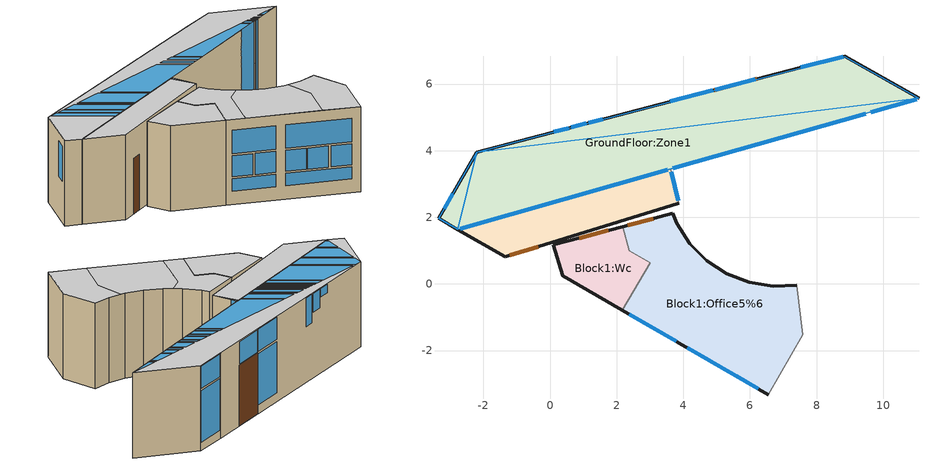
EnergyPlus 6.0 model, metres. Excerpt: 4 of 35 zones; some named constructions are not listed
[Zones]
GroundFloor:Zone2
 floor ground (Floor_C): 3.86,2.43 -1.35,0.81 -2.77,1.63 3.62,3.45 z0
 wall outside (Ext_Wall): -2.77,1.63 -1.35,0.81 z0:3.35
 wall othersidecoefficients (Int_Part): -1.35,0.81 3.86,2.43 z0:3.35
 wall to GroundFloor:Zone4 (Int_Part): 3.86,2.43 3.62,3.45 z0:3.35
 wall to GroundFloor:Zone1 (Int_Part): 3.62,3.45 -2.77,1.63 z0:3.35
 window inside (1002): 3.84,2.5 3.64,3.37 / 3.54,3.43 -2.7,1.65 z0.1:3.35
 door inside (13): -1.21,0.85 -0.36,1.12 z0:2.2
 ceiling to FirstFloor:Zone2 (Ceiling_C): -2.77,1.63 -1.35,0.81 3.85,2.42 3.51,3.42 z3.35
 ceiling to FirstFloor:Zone4 (Ceiling_C): 3.85,2.42 3.86,2.43 3.62,3.45 3.51,3.42 z3.35
GroundFloor:Zone1
 floor ground (Floor_C): 11.08,5.57 -2.77,1.63 -3.35,1.96 -2.2,3.96 7.49,6.49 8.84,6.83 z0
 wall outside (Ext_Wall): 8.84,6.83 7.49,6.49 -2.2,3.96 -3.35,1.96 -2.77,1.63 z0:3.35
 wall to GroundFloor:Zone3 (Int_Part): 9.55,5.13 11.08,5.57 z0:3.35
 wall othersidecoefficients (Int_Part): 11.08,5.57 8.84,6.83 z0:3.35
 wall to GroundFloor:Zone4 (Int_Part): 3.62,3.45 9.55,5.13 z0:3.35
 window inside (1002): 9.62,5.16 11,5.55 / 3.69,3.47 9.47,5.11 z0.1:3.35
 window (1001): 8.8,6.82 7.53,6.5 / 6.16,6.14 4.96,5.83 / 4.88,5.81 3.61,5.48 z2.44:3.31; 8.8,6.82 7.53,6.5 z0.32:2.35; 4.88,5.81 3.61,5.48 z0.34:2.36; 1.58,4.95 1.17,4.84 z2.19:3.31; 1.09,4.82 0.63,4.7 z2.58:3.31; 0.55,4.68 0.1,4.56 z2.99:3.31; -2.92,2.71 -3.18,2.26 z1.62:3
 door (13): 6.2,6.15 4.92,5.82 z0:2.4
 ceiling to FirstFloor:Zone1 (Ceiling_C): -3.35,1.96 -2.77,1.63 11.08,5.57 8.84,6.83 7.49,6.49 -2.2,3.96 z3.35
 skylight inside (1002): -3.35,1.97 -2.77,1.63 -2.2,3.96 z3.35; -2.77,1.63 11.07,5.57 -2.2,3.96 z3.35; -2.2,3.96 11.07,5.57 8.84,6.83 z3.35
Block1:Office5%6
 floor ground (Floor_C): 6.55,-3.32 2.17,-0.79 3.01,0.63 2.37,1 2.18,1.72 3.69,2.12 3.8,1.82 4.19,1.21 4.7,0.7 5.31,0.3 5.98,0.04 6.69,-0.07 7.41,-0.04 7.59,-1.52 z0
 wall outside (Ext_Wall): 2.17,-0.79 6.55,-3.32 z0:3.35
 wall to Block1:Office4 (Int_Part): 6.55,-3.32 7.59,-1.52 7.41,-0.04 z0:3.35
 wall othersidecoefficients (Int_Part_Rounds): 7.41,-0.04 6.69,-0.07 5.98,0.04 5.31,0.3 4.7,0.7 4.19,1.21 3.8,1.82 3.69,2.12 z0:3.35
 wall othersidecoefficients (Int_Part): 3.69,2.12 2.18,1.72 z0:3.35
 wall to Block1:Wc (Int_Part): 2.18,1.72 2.37,1 3.01,0.63 2.17,-0.79 z0:3.35
 window (1001): 4.12,-1.91 6.26,-3.15 / 2.38,-0.91 3.78,-1.72 z0.54:1.02; 5.59,-2.76 6.26,-3.15 / 4.12,-1.91 4.78,-2.3 / 4.83,-2.32 5.5,-2.71 / 3.12,-1.34 3.78,-1.72 / 2.38,-0.91 3.05,-1.3 z1.1:1.93; 4.12,-1.91 6.26,-3.15 / 2.38,-0.91 3.78,-1.72 z2.01:2.93
 door inside (13): 3.1,1.96 2.33,1.76 z0:2.2
 ceiling to Block2:Office12 (Ceiling_C): 2.17,-0.79 2.82,-1.17 3.86,0.63 4.45,0.96 4.19,1.21 3.8,1.82 3.69,2.12 2.18,1.72 2.37,1 3.01,0.63 z3.35
 ceiling to Block2:Office11 (Ceiling_C): 5.31,-2.6 6.55,-3.32 7.59,-1.52 7.41,-0.04 6.69,-0.07 6.15,0.02 6.15,-1.17 z3.35
 ceiling to Block2:Office13 (Ceiling_C): 2.82,-1.17 5.31,-2.6 6.15,-1.17 6.15,0.02 5.98,0.04 5.31,0.3 4.7,0.7 4.45,0.96 3.86,0.63 z3.35
Block1:Wc
 floor ground (Floor_C): 2.17,-0.79 0.38,0.24 0.1,1.17 2.18,1.72 2.37,1 3.01,0.63 z0
 wall outside (Ext_Wall): 0.1,1.17 0.38,0.24 2.17,-0.79 z0:3.35
 wall othersidecoefficients (Int_Part): 2.18,1.72 0.1,1.17 z0:3.35
 door inside (13): 1.74,1.6 0.88,1.38 z0:2.2
 ceiling to Block2:Office12 (Ceiling_C): 0.38,0.24 2.17,-0.79 3.01,0.63 2.37,1 2.18,1.72 0.1,1.17 z3.35
[WindowMaterial:Blind]
20002: Slat Orientation=Horizontal; Slat Width {m}=0.025; Slat Separation {m}=0.01875; Slat Thickness {m}=0.001; Slat Angle {deg}=45; Slat Conductivity {W/m-K}=0.9; Slat Beam Solar Transmittance=0; Front Side Slat Beam Solar Reflectance=0.5; Back Side Slat Beam Solar Reflectance=0.5; Slat Diffuse Solar Transmittance=0; Front Side Slat Diffuse Solar Reflectance=0.5; Back Side Slat Diffuse Solar Reflectance=0.5; Slat Beam Visible Transmittance=0; Front Side Slat Beam Visible Reflectance=0.5; Back Side Slat Beam Visible Reflectance=0.5; Slat Diffuse Visible Transmittance=0; Front Side Slat Diffuse Visible Reflectance=0.5; Back Side Slat Diffuse Visible Reflectance=0.5; Slat Infrared Hemispherical Transmittance=0; Front Side Slat Infrared Hemispherical Emissivity=0.9; Back Side Slat Infrared Hemispherical Emissivity=0.9; Blind to Glass Distance {m}=0.05; Blind Top Opening Multiplier=0.5; Blind Bottom Opening Multiplier=0.5; Blind Left Side Opening Multiplier=0.5; Blind Right Side Opening Multiplier=0.5; Minimum Slat Angle {deg}=0; Maximum Slat Angle {deg}=180
[Schedule:Day:Hourly]
Off: 0, 0, 0, 0, 0, 0, 0, 0, 0, 0, 0, 0, 0, 0, 0, 0, 0, 0, 0, 0, 0, 0, 0, 0
[Schedule:Week:Daily]
Off: Off, Off, Off, Off, Off, Off, Off, Off, Off, Off, Off, Off
[Schedule:Compact]
Off: Through: 12/31, For: AllDays, Until: 24:00, 0
20002: Through: 12/31, For: Weekdays Weekends SummerDesignDays, Until: 24:00, 22, For: WinterDesignDays, Until: 24:00, 0, For: AllOtherDays, Until: 24:00, 22
[AirflowNetwork:MultiZone:Zone] Venting Availability Schedule=Off
Name | Ventilation Control Mode | Ventilation Control Zone Temperature Setpoint Schedule
Block1:Office5%6; Block1:Wc | Constant
GroundFloor:Zone2; GroundFloor:Zone1 | Temperature | 20002
[AirflowNetwork:MultiZone:Surface] Window/Door Opening Factor, or Crack Factor=1
Block1:Office5%6_Ceiling_1_0_0: Leakage Component=Block1:Office5%6_Ceiling_1_0_0
Block1:Office5%6_Ceiling_1_1_0: Leakage Component=Block1:Office5%6_Ceiling_1_1_0
Block1:Office5%6_Ceiling_1_2_0: Leakage Component=Block1:Office5%6_Ceiling_1_2_0
Block1:Office5%6_Wall_2_0_0: Leakage Component=Block1:Office5%6_Wall_2_0_0
Block1:Office5%6_Wall_2_0_0_0_0_0_Win: Leakage Component=Block1:Office5%6_Wall_2_0_0_0_0_0_Win; Ventilation Control Mode=NoVent; Minimum Venting Open Factor=0.01; Indoor and Outdoor Temperature Difference Lower Limit For Maximum Venting Open Factor {deltaC}=5; Indoor and Outdoor Temperature Difference Upper Limit for Minimun Venting Open Factor {deltaC}=15
Block1:Office5%6_Wall_2_0_0_1_0_1_Win: Leakage Component=Block1:Office5%6_Wall_2_0_0_1_0_1_Win; Ventilation Control Mode=Constant; Minimum Venting Open Factor=0.01; Indoor and Outdoor Temperature Difference Lower Limit For Maximum Venting Open Factor {deltaC}=5; Indoor and Outdoor Temperature Difference Upper Limit for Minimun Venting Open Factor {deltaC}=15
Block1:Office5%6_Wall_2_0_0_2_0_2_Win: Leakage Component=Block1:Office5%6_Wall_2_0_0_2_0_2_Win; Ventilation Control Mode=Constant; Minimum Venting Open Factor=0.01; Indoor and Outdoor Temperature Difference Lower Limit For Maximum Venting Open Factor {deltaC}=5; Indoor and Outdoor Temperature Difference Upper Limit for Minimun Venting Open Factor {deltaC}=15
Block1:Office5%6_Wall_2_0_0_3_0_3_Win: Leakage Component=Block1:Office5%6_Wall_2_0_0_3_0_3_Win; Ventilation Control Mode=Constant; Minimum Venting Open Factor=0.01; Indoor and Outdoor Temperature Difference Lower Limit For Maximum Venting Open Factor {deltaC}=5; Indoor and Outdoor Temperature Difference Upper Limit for Minimun Venting Open Factor {deltaC}=15
Block1:Office5%6_Wall_2_0_0_4_0_4_Win: Leakage Component=Block1:Office5%6_Wall_2_0_0_4_0_4_Win; Ventilation Control Mode=NoVent; Minimum Venting Open Factor=0.01; Indoor and Outdoor Temperature Difference Lower Limit For Maximum Venting Open Factor {deltaC}=5; Indoor and Outdoor Temperature Difference Upper Limit for Minimun Venting Open Factor {deltaC}=15
Block1:Office5%6_Wall_2_0_0_5_0_5_Win: Leakage Component=Block1:Office5%6_Wall_2_0_0_5_0_5_Win; Ventilation Control Mode=NoVent; Minimum Venting Open Factor=0.01; Indoor and Outdoor Temperature Difference Lower Limit For Maximum Venting Open Factor {deltaC}=5; Indoor and Outdoor Temperature Difference Upper Limit for Minimun Venting Open Factor {deltaC}=15
Block1:Office5%6_Wall_2_0_0_6_0_6_Win: Leakage Component=Block1:Office5%6_Wall_2_0_0_6_0_6_Win; Ventilation Control Mode=Constant; Minimum Venting Open Factor=0.01; Indoor and Outdoor Temperature Difference Lower Limit For Maximum Venting Open Factor {deltaC}=5; Indoor and Outdoor Temperature Difference Upper Limit for Minimun Venting Open Factor {deltaC}=15
Block1:Office5%6_Wall_2_0_0_7_0_7_Win: Leakage Component=Block1:Office5%6_Wall_2_0_0_7_0_7_Win; Ventilation Control Mode=Constant; Minimum Venting Open Factor=0.01; Indoor and Outdoor Temperature Difference Lower Limit For Maximum Venting Open Factor {deltaC}=5; Indoor and Outdoor Temperature Difference Upper Limit for Minimun Venting Open Factor {deltaC}=15
Block1:Office5%6_Wall_2_0_0_8_0_8_Win: Leakage Component=Block1:Office5%6_Wall_2_0_0_8_0_8_Win; Ventilation Control Mode=NoVent; Minimum Venting Open Factor=0.01; Indoor and Outdoor Temperature Difference Lower Limit For Maximum Venting Open Factor {deltaC}=5; Indoor and Outdoor Temperature Difference Upper Limit for Minimun Venting Open Factor {deltaC}=15
Block1:Office5%6_Partition_13_0_0: Leakage Component=Block1:Office5%6_Partition_13_0_0
Block1:Office5%6_Partition_14_0_0: Leakage Component=Block1:Office5%6_Partition_14_0_0
Block1:Office5%6_Partition_15_0_0: Leakage Component=Block1:Office5%6_Partition_15_0_0
Block1:Wc_Ceiling_1_0_0: Leakage Component=Block1:Wc_Ceiling_1_0_0
Block1:Wc_Wall_2_0_0: Leakage Component=Block1:Wc_Wall_2_0_0
Block1:Wc_Wall_7_0_0: Leakage Component=Block1:Wc_Wall_7_0_0
GroundFloor:Zone2_Partition_3_0_0: Leakage Component=GroundFloor:Zone2_Partition_3_0_0
GroundFloor:Zone2_Partition_3_0_0_0_0_0_Hole: Leakage Component=GroundFloor:Zone2_Partition_3_0_0_0_0_0_Hole; Ventilation Control Mode=Constant
GroundFloor:Zone2_Partition_4_0_0: Leakage Component=GroundFloor:Zone2_Partition_4_0_0
GroundFloor:Zone2_Partition_4_0_0_0_0_0_Hole: Leakage Component=GroundFloor:Zone2_Partition_4_0_0_0_0_0_Hole; Ventilation Control Mode=Constant
GroundFloor:Zone2_Wall_5_0_0: Leakage Component=GroundFloor:Zone2_Wall_5_0_0
GroundFloor:Zone1_Wall_3_0_0: Leakage Component=GroundFloor:Zone1_Wall_3_0_0
GroundFloor:Zone1_Wall_3_0_0_0_0_0_Win: Leakage Component=GroundFloor:Zone1_Wall_3_0_0_0_0_0_Win; Ventilation Control Mode=Temperature; Ventilation Control Zone Temperature Setpoint Schedule=20002; Venting Availability Schedule=Off
GroundFloor:Zone1_Wall_3_0_0_1_0_1_Win: Leakage Component=GroundFloor:Zone1_Wall_3_0_0_1_0_1_Win; Ventilation Control Mode=Temperature; Ventilation Control Zone Temperature Setpoint Schedule=20002; Venting Availability Schedule=Off
GroundFloor:Zone1_Wall_4_0_0: Leakage Component=GroundFloor:Zone1_Wall_4_0_0
GroundFloor:Zone1_Wall_4_0_0_1_0_1_Win: Leakage Component=GroundFloor:Zone1_Wall_4_0_0_1_0_1_Win; Ventilation Control Mode=Temperature; Ventilation Control Zone Temperature Setpoint Schedule=20002; Venting Availability Schedule=Off
GroundFloor:Zone1_Wall_4_0_0_2_0_2_Win: Leakage Component=GroundFloor:Zone1_Wall_4_0_0_2_0_2_Win; Ventilation Control Mode=Temperature; Ventilation Control Zone Temperature Setpoint Schedule=20002; Venting Availability Schedule=Off
GroundFloor:Zone1_Wall_4_0_0_3_0_3_Win: Leakage Component=GroundFloor:Zone1_Wall_4_0_0_3_0_3_Win; Ventilation Control Mode=Temperature; Ventilation Control Zone Temperature Setpoint Schedule=20002; Venting Availability Schedule=Off
GroundFloor:Zone1_Wall_4_0_0_4_0_4_Win: Leakage Component=GroundFloor:Zone1_Wall_4_0_0_4_0_4_Win; Ventilation Control Mode=Temperature; Ventilation Control Zone Temperature Setpoint Schedule=20002; Venting Availability Schedule=Off
GroundFloor:Zone1_Wall_4_0_0_5_0_5_Win: Leakage Component=GroundFloor:Zone1_Wall_4_0_0_5_0_5_Win; Ventilation Control Mode=Temperature; Ventilation Control Zone Temperature Setpoint Schedule=20002; Venting Availability Schedule=Off
GroundFloor:Zone1_Wall_4_0_0_6_0_6_Win: Leakage Component=GroundFloor:Zone1_Wall_4_0_0_6_0_6_Win; Ventilation Control Mode=Temperature; Ventilation Control Zone Temperature Setpoint Schedule=20002; Venting Availability Schedule=Off
GroundFloor:Zone1_Wall_5_0_0: Leakage Component=GroundFloor:Zone1_Wall_5_0_0
GroundFloor:Zone1_Wall_5_0_0_0_0_0_Win: Leakage Component=GroundFloor:Zone1_Wall_5_0_0_0_0_0_Win; Ventilation Control Mode=Temperature; Ventilation Control Zone Temperature Setpoint Schedule=20002; Venting Availability Schedule=Off
GroundFloor:Zone1_Wall_6_0_0: Leakage Component=GroundFloor:Zone1_Wall_6_0_0
GroundFloor:Zone1_Partition_8_0_0: Leakage Component=GroundFloor:Zone1_Partition_8_0_0
GroundFloor:Zone1_Partition_8_0_0_0_0_0_Hole: Leakage Component=GroundFloor:Zone1_Partition_8_0_0_0_0_0_Hole; Ventilation Control Mode=Constant
[AirflowNetwork:MultiZone:Surface:Crack] Reference Crack Conditions=Reference Crack Conditions
Name | Air Mass Flow Coefficient at Reference Conditions {kg/s} | Air Mass Flow Exponent
Block1:Office5%6_Ceiling_1_0_0 | 0.0071689 | 0.7
Block1:Office5%6_Ceiling_1_1_0 | 0.0088279 | 0.7
Block1:Office5%6_Ceiling_1_2_0 | 0.0141979 | 0.7
Block1:Office5%6_Wall_2_0_0 | 0.0016088 | 0.7
Block1:Office5%6_Wall_5_0_0 | 0.0004825 | 0.7
Block1:Office5%6_Wall_6_0_0; Block1:Office5%6_Wall_9_0_0; Block1:Office5%6_Wall_10_0_0 | 0.0004838 | 0.7
Block1:Office5%6_Wall_7_0_0; Block1:Office5%6_Wall_8_0_0 | 0.0003817 | 0.7
Block1:Office5%6_Wall_11_0_0 | 0.0002145 | 0.7
Block1:Office5%6_Wall_12_0_0 | 0.0006957 | 0.7
Block1:Office5%6_Partition_13_0_0 | 0.012513 | 0.75
Block1:Office5%6_Partition_14_0_0 | 0.0123686 | 0.75
Block1:Office5%6_Partition_15_0_0 | 0.0276141 | 0.75
Block1:Wc_Ceiling_1_0_0 | 0.0037259 | 0.7
Block1:Wc_Wall_2_0_0 | 0.0006912 | 0.7
Block1:Wc_Wall_6_0_0 | 0.0005232 | 0.7
Block1:Wc_Wall_7_0_0 | 0.0003243 | 0.7
GroundFloor:Zone2_Wall_2_0_0 | 0.0015705 | 0.7
GroundFloor:Zone2_Partition_3_0_0 | 0.0019053 | 0.75
GroundFloor:Zone2_Partition_4_0_0 | 0.0036438 | 0.75
GroundFloor:Zone2_Wall_5_0_0 | 0.0005497 | 0.7
GroundFloor:Zone1_Wall_2_0_0 | 0.0008593 | 0.7
GroundFloor:Zone1_Wall_3_0_0 | 0.000087 | 0.7
GroundFloor:Zone1_Wall_4_0_0 | 0.0024557 | 0.7
GroundFloor:Zone1_Wall_5_0_0 | 0.0006998 | 0.7
GroundFloor:Zone1_Wall_6_0_0 | 0.0002227 | 0.7
GroundFloor:Zone1_Partition_8_0_0 | 0.0034516 | 0.75
[AirflowNetwork:MultiZone:Component:DetailedOpening] Type of Rectanguler Large Vertical Opening (LVO)=1; Extra Crack Length or Height of Pivoting Axis {m}=0; Number of Sets of Opening Factor Data=2; Opening Factor 1=0; Discharge Coefficient for Opening Factor 1=0.65; Width Factor for Opening Factor 1=0; Height Factor for Opening Factor 1=1; Start Height Factor for Opening Factor 1=0; Opening Factor 2=1; Discharge Coefficient for Opening Factor 2=0.65; Height Factor for Opening Factor 2=1; Start Height Factor for Opening Factor 2=0; Opening Factor 3=0; Discharge Coefficient for Opening Factor 3=0; Width Factor for Opening Factor 3=0; Height Factor for Opening Factor 3=0; Start Height Factor for Opening Factor 3=0; Opening Factor 4=0; Discharge Coefficient for Opening Factor 4=0; Width Factor for Opening Factor 4=0; Height Factor for Opening Factor 4=0; Start Height Factor for Opening Factor 4=0
Name | Air Mass Flow Coefficient When Opening is Closed {kg/s-m} | Air Mass Flow Exponent When Opening is Closed | Width Factor for Opening Factor 2
Block1:Office5%6_Wall_2_0_0_0_0_0_Win; Block1:Office5%6_Wall_2_0_0_1_0_1_Win; Block1:Office5%6_Wall_2_0_0_2_0_2_Win; Block1:Office5%6_Wall_2_0_0_3_0_3_Win; Block1:Office5%6_Wall_2_0_0_4_0_4_Win; Block1:Office5%6_Wall_2_0_0_5_0_5_Win; Block1:Office5%6_Wall_2_0_0_6_0_6_Win; Block1:Office5%6_Wall_2_0_0_7_0_7_Win; Block1:Office5%6_Wall_2_0_0_8_0_8_Win | 0.001 | 0.6 | 0.05
Block1:Office5%6_Wall_12_0_0_0_0_0_Door | 0.0018 | 0.66 | 0.025
Block1:Wc_Wall_6_0_0_0_0_0_Door | 0.0014 | 0.65 | 0.025
GroundFloor:Zone2_Partition_3_0_0_0_0_0_Hole; GroundFloor:Zone2_Partition_4_0_0_0_0_0_Hole; GroundFloor:Zone1_Partition_8_0_0_0_0_0_Hole | 1e-08 | 1 | 1
GroundFloor:Zone1_Wall_3_0_0_0_0_0_Win; GroundFloor:Zone1_Wall_3_0_0_1_0_1_Win; GroundFloor:Zone1_Wall_4_0_0_1_0_1_Win; GroundFloor:Zone1_Wall_4_0_0_2_0_2_Win; GroundFloor:Zone1_Wall_4_0_0_3_0_3_Win; GroundFloor:Zone1_Wall_4_0_0_4_0_4_Win; GroundFloor:Zone1_Wall_4_0_0_5_0_5_Win; GroundFloor:Zone1_Wall_4_0_0_6_0_6_Win; GroundFloor:Zone1_Wall_5_0_0_0_0_0_Win | 0.00014 | 0.65 | 1e-08
[AirflowNetwork:MultiZone:ExternalNode]
Name | External Node Height {m} | Wind Pressure Coefficient Values Object
Block1:Office5%6_Wall_2_0_0 | 2.23 | Block1:Office5%6_Wall_2_0_0
Block1:Office5%6_Wall_2_0_0_0_0_0_Win | 1.04 | Block1:Office5%6_Wall_2_0_0_0_0_0_Win
Block1:Office5%6_Wall_2_0_0_1_0_1_Win | 2.02 | Block1:Office5%6_Wall_2_0_0_1_0_1_Win
Block1:Office5%6_Wall_2_0_0_2_0_2_Win | 2.02 | Block1:Office5%6_Wall_2_0_0_2_0_2_Win
Block1:Office5%6_Wall_2_0_0_3_0_3_Win | 2.02 | Block1:Office5%6_Wall_2_0_0_3_0_3_Win
Block1:Office5%6_Wall_2_0_0_4_0_4_Win | 3.29 | Block1:Office5%6_Wall_2_0_0_4_0_4_Win
Block1:Office5%6_Wall_2_0_0_5_0_5_Win | 1.04 | Block1:Office5%6_Wall_2_0_0_5_0_5_Win
Block1:Office5%6_Wall_2_0_0_6_0_6_Win | 2.02 | Block1:Office5%6_Wall_2_0_0_6_0_6_Win
Block1:Office5%6_Wall_2_0_0_7_0_7_Win | 2.02 | Block1:Office5%6_Wall_2_0_0_7_0_7_Win
Block1:Office5%6_Wall_2_0_0_8_0_8_Win | 3.29 | Block1:Office5%6_Wall_2_0_0_8_0_8_Win
Block1:Wc_Wall_2_0_0 | 2.23 | Block1:Wc_Wall_2_0_0
Block1:Wc_Wall_7_0_0 | 2.23 | Block1:Wc_Wall_7_0_0
GroundFloor:Zone2_Wall_5_0_0 | 2.23 | GroundFloor:Zone2_Wall_5_0_0
GroundFloor:Zone1_Wall_3_0_0 | 2.23 | GroundFloor:Zone1_Wall_3_0_0
GroundFloor:Zone1_Wall_3_0_0_0_0_0_Win | 3.83 | GroundFloor:Zone1_Wall_3_0_0_0_0_0_Win
GroundFloor:Zone1_Wall_3_0_0_1_0_1_Win | 1.79 | GroundFloor:Zone1_Wall_3_0_0_1_0_1_Win
GroundFloor:Zone1_Wall_4_0_0 | 2.23 | GroundFloor:Zone1_Wall_4_0_0
GroundFloor:Zone1_Wall_4_0_0_1_0_1_Win | 3.83 | GroundFloor:Zone1_Wall_4_0_0_1_0_1_Win
GroundFloor:Zone1_Wall_4_0_0_2_0_2_Win | 1.8 | GroundFloor:Zone1_Wall_4_0_0_2_0_2_Win
GroundFloor:Zone1_Wall_4_0_0_3_0_3_Win | 3.83 | GroundFloor:Zone1_Wall_4_0_0_3_0_3_Win
GroundFloor:Zone1_Wall_4_0_0_4_0_4_Win | 3.67 | GroundFloor:Zone1_Wall_4_0_0_4_0_4_Win
GroundFloor:Zone1_Wall_4_0_0_5_0_5_Win | 3.93 | GroundFloor:Zone1_Wall_4_0_0_5_0_5_Win
GroundFloor:Zone1_Wall_4_0_0_6_0_6_Win | 4.2 | GroundFloor:Zone1_Wall_4_0_0_6_0_6_Win
GroundFloor:Zone1_Wall_5_0_0 | 2.23 | GroundFloor:Zone1_Wall_5_0_0
GroundFloor:Zone1_Wall_5_0_0_0_0_0_Win | 3.08 | GroundFloor:Zone1_Wall_5_0_0_0_0_0_Win
GroundFloor:Zone1_Wall_6_0_0 | 2.23 | GroundFloor:Zone1_Wall_6_0_0
[AirflowNetwork:MultiZone:WindPressureCoefficientValues] AirflowNetwork:MultiZone:WindPressureCoefficientArray=Cp Data
Name | Wind Pressure Coefficient Value 1 | Wind Pressure Coefficient Value 2 | Wind Pressure Coefficient Value 3 | Wind Pressure Coefficient Value 4 | Wind Pressure Coefficient Value 5 | Wind Pressure Coefficient Value 6 | Wind Pressure Coefficient Value 7 | Wind Pressure Coefficient Value 8
Block1:Office5%6_Wall_2_0_0; Block1:Office5%6_Wall_2_0_0_0_0_0_Win; Block1:Office5%6_Wall_2_0_0_1_0_1_Win; Block1:Office5%6_Wall_2_0_0_2_0_2_Win; Block1:Office5%6_Wall_2_0_0_3_0_3_Win; Block1:Office5%6_Wall_2_0_0_4_0_4_Win; Block1:Office5%6_Wall_2_0_0_5_0_5_Win; Block1:Office5%6_Wall_2_0_0_6_0_6_Win; Block1:Office5%6_Wall_2_0_0_7_0_7_Win; Block1:Office5%6_Wall_2_0_0_8_0_8_Win; Block1:Wc_Wall_2_0_0; GroundFloor:Zone2_Wall_5_0_0; GroundFloor:Zone1_Wall_6_0_0 | -.3 | -.25 | -.3333 | -.1667 | 0.2 | 0.3 | -.0333 | -.3167
Block1:Office5%6_Wall_5_0_0 | 0.3811 | 0.0748 | -.3032 | -.3405 | -.2095 | -.3468 | -.2748 | 0.1189
Block1:Office5%6_Wall_6_0_0 | 0.3389 | 0.1611 | -.2185 | -.3398 | -.2305 | -.3195 | -.3102 | 0.0185
Block1:Office5%6_Wall_7_0_0 | 0.2589 | 0.2411 | -.1119 | -.3265 | -.2705 | -.2795 | -.3235 | -.0881
Block1:Office5%6_Wall_8_0_0 | 0.1789 | 0.3211 | -.0052 | -.3132 | -.3105 | -.2395 | -.3368 | -.1948
Block1:Office5%6_Wall_9_0_0 | 0.0985 | 0.3989 | 0.1011 | -.2985 | -.3498 | -.2005 | -.3495 | -.3002
Block1:Office5%6_Wall_10_0_0 | -.0081 | 0.3189 | 0.1811 | -.1919 | -.3365 | -.2405 | -.3095 | -.3135
Block1:Office5%6_Wall_11_0_0 | -.1148 | 0.2389 | 0.2611 | -.0852 | -.3232 | -.2805 | -.2695 | -.3268
Block1:Office5%6_Wall_12_0_0; Block1:Office5%6_Wall_12_0_0_0_0_0_Door; Block1:Wc_Wall_6_0_0; Block1:Wc_Wall_6_0_0_0_0_0_Door | 0.3014 | -.0315 | -.3164 | -.3007 | -.2493 | -.3336 | -.1685 | 0.1986
Block1:Wc_Wall_7_0_0 | -.3186 | -.2942 | -.2558 | -.3314 | -.1511 | 0.2117 | 0.2883 | -.0489
GroundFloor:Zone2_Wall_2_0_0 | -.2574 | -.3309 | -.147 | 0.2147 | 0.2853 | -.053 | -.3191 | -.2926
GroundFloor:Zone1_Wall_2_0_0 | 0.204 | 0.296 | -.0386 | -.3173 | -.298 | -.252 | -.3327 | -.1614
GroundFloor:Zone1_Wall_3_0_0; GroundFloor:Zone1_Wall_3_0_0_0_0_0_Win; GroundFloor:Zone1_Wall_3_0_0_1_0_1_Win | 0.3068 | -.0242 | -.3155 | -.3034 | -.2466 | -.3345 | -.1758 | 0.1932
GroundFloor:Zone1_Wall_4_0_0; GroundFloor:Zone1_Wall_4_0_0_1_0_1_Win; GroundFloor:Zone1_Wall_4_0_0_2_0_2_Win; GroundFloor:Zone1_Wall_4_0_0_3_0_3_Win; GroundFloor:Zone1_Wall_4_0_0_4_0_4_Win; GroundFloor:Zone1_Wall_4_0_0_5_0_5_Win; GroundFloor:Zone1_Wall_4_0_0_6_0_6_Win | 0.3023 | -.0302 | -.3163 | -.3012 | -.2488 | -.3337 | -.1698 | 0.1977
GroundFloor:Zone1_Wall_5_0_0; GroundFloor:Zone1_Wall_5_0_0_0_0_0_Win | -.0333 | -.3167 | -.3 | -.25 | -.3333 | -.1667 | 0.2 | 0.3
